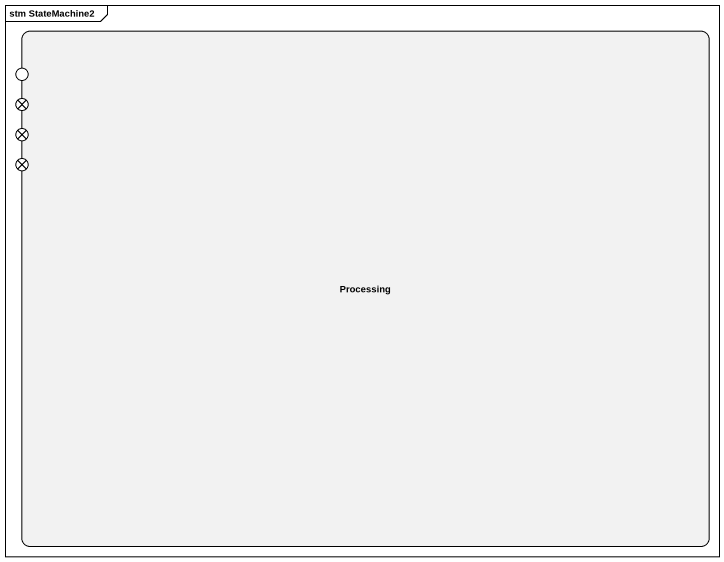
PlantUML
@startuml
mainframe stm StateMachine2
hide empty description
state Processing {
  state entry1 <<entryPoint>>
  state exit1 <<exitPoint>>
  state exit2 <<exitPoint>>
  state exit3 <<exitPoint>>
}
@enduml
